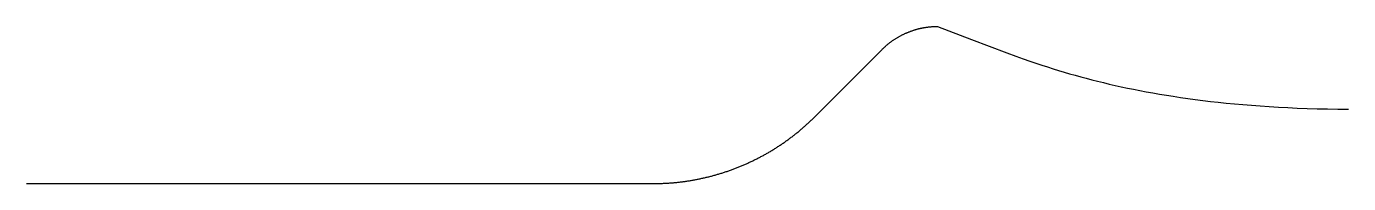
# Model space of a CAD drawing. Header units: metres. Extents: x -109 to 49, y -25 to -6.
import ezdxf

# ---------------------------------------------------------------- set-up
doc = ezdxf.new("R2010")
doc.units = ezdxf.units.M

msp = doc.modelspace()

# ---------------------------------------------------------------- linework, layer by layer
at = {"layer": 'NOZZLE_CONTOUR'}
msp.add_lwpolyline([(-108.95, -25), (-33.95, -25), (-33.95, -25), (-33.84, -25), (-33.74, -25), (-33.63, -25), (-33.52, -25), (-33.41, -24.99), (-33.3, -24.99), (-33.2, -24.99), (-33.09, -24.99), (-32.98, -24.98), (-32.87, -24.98), (-32.77, -24.97), (-32.66, -24.97), (-32.55, -24.96), (-32.44, -24.96), (-32.34, -24.95), (-32.23, -24.95), (-32.12, -24.94), (-32.01, -24.93), (-31.9, -24.92), (-31.8, -24.91), (-31.69, -24.91), (-31.58, -24.9), (-31.48, -24.89), (-31.37, -24.88), (-31.26, -24.87), (-31.15, -24.86), (-31.05, -24.85), (-30.94, -24.83), (-30.83, -24.82), (-30.72, -24.81), (-30.62, -24.8), (-30.51, -24.78), (-30.4, -24.77), (-30.3, -24.75), (-30.19, -24.74), (-30.08, -24.72), (-29.98, -24.71), (-29.87, -24.69), (-29.76, -24.68), (-29.66, -24.66), (-29.55, -24.64), (-29.44, -24.63), (-29.34, -24.61), (-29.23, -24.59), (-29.13, -24.57), (-29.02, -24.55), (-28.91, -24.53), (-28.81, -24.51), (-28.7, -24.49), (-28.6, -24.47), (-28.49, -24.45), (-28.38, -24.43), (-28.28, -24.4), (-28.17, -24.38), (-28.07, -24.36), (-27.96, -24.34), (-27.86, -24.31), (-27.75, -24.29), (-27.65, -24.26), (-27.54, -24.24), (-27.44, -24.21), (-27.33, -24.19), (-27.23, -24.16), (-27.12, -24.13), (-27.02, -24.11), (-26.92, -24.08), (-26.81, -24.05), (-26.71, -24.02), (-26.6, -23.99), (-26.5, -23.96), (-26.4, -23.93), (-26.29, -23.9), (-26.19, -23.87), (-26.09, -23.84), (-25.98, -23.81), (-25.88, -23.78), (-25.78, -23.75), (-25.67, -23.72), (-25.57, -23.68), (-25.47, -23.65), (-25.37, -23.62), (-25.26, -23.58), (-25.16, -23.55), (-25.06, -23.51), (-24.96, -23.48), (-24.86, -23.44), (-24.75, -23.41), (-24.65, -23.37), (-24.55, -23.33), (-24.45, -23.29), (-24.35, -23.26), (-24.25, -23.22), (-24.15, -23.18), (-24.05, -23.14), (-23.95, -23.1), (-23.85, -23.06), (-23.75, -23.02), (-23.65, -22.98), (-23.55, -22.94), (-23.45, -22.9), (-23.35, -22.86), (-23.25, -22.82), (-23.15, -22.77), (-23.05, -22.73), (-22.95, -22.69), (-22.85, -22.64), (-22.75, -22.6), (-22.66, -22.56), (-22.56, -22.51), (-22.46, -22.47), (-22.36, -22.42), (-22.26, -22.37), (-22.17, -22.33), (-22.07, -22.28), (-21.97, -22.23), (-21.88, -22.19), (-21.78, -22.14), (-21.68, -22.09), (-21.59, -22.04), (-21.49, -21.99), (-21.4, -21.94), (-21.3, -21.89), (-21.2, -21.84), (-21.11, -21.79), (-21.01, -21.74), (-20.92, -21.69), (-20.82, -21.64), (-20.73, -21.59), (-20.64, -21.54), (-20.54, -21.48), (-20.45, -21.43), (-20.35, -21.38), (-20.26, -21.32), (-20.17, -21.27), (-20.07, -21.21), (-19.98, -21.16), (-19.89, -21.1), (-19.8, -21.05), (-19.7, -20.99), (-19.61, -20.93), (-19.52, -20.88), (-19.43, -20.82), (-19.34, -20.76), (-19.25, -20.71), (-19.16, -20.65), (-19.07, -20.59), (-18.98, -20.53), (-18.89, -20.47), (-18.8, -20.41), (-18.71, -20.35), (-18.62, -20.29), (-18.53, -20.23), (-18.44, -20.17), (-18.35, -20.11), (-18.26, -20.05), (-18.17, -19.98), (-18.09, -19.92), (-18, -19.86), (-17.91, -19.8), (-17.82, -19.73), (-17.74, -19.67), (-17.65, -19.6), (-17.56, -19.54), (-17.48, -19.47), (-17.39, -19.41), (-17.31, -19.34), (-17.22, -19.28), (-17.14, -19.21), (-17.05, -19.14), (-16.97, -19.08), (-16.88, -19.01), (-16.8, -18.94), (-16.71, -18.88), (-16.63, -18.81), (-16.55, -18.74), (-16.46, -18.67), (-16.38, -18.6), (-16.3, -18.53), (-16.22, -18.46), (-16.14, -18.39), (-16.05, -18.32), (-15.97, -18.25), (-15.89, -18.18), (-15.81, -18.11), (-15.73, -18.04), (-15.65, -17.96), (-15.57, -17.89), (-15.49, -17.82), (-15.41, -17.75), (-15.33, -17.67), (-15.25, -17.6), (-15.17, -17.52), (-15.1, -17.45), (-15.02, -17.38), (-14.94, -17.3), (-14.86, -17.23), (-14.79, -17.15), (-14.71, -17.07), (-14.63, -17), (-14.63, -17), (-6.63, -9), (-6.63, -9), (-6.57, -8.93), (-6.5, -8.87), (-6.43, -8.8), (-6.36, -8.74), (-6.3, -8.68), (-6.23, -8.62), (-6.16, -8.56), (-6.1, -8.5), (-6.03, -8.44), (-5.96, -8.39), (-5.9, -8.33), (-5.83, -8.28), (-5.76, -8.23), (-5.69, -8.18), (-5.63, -8.13), (-5.56, -8.08), (-5.49, -8.03), (-5.43, -7.98), (-5.36, -7.93), (-5.29, -7.89), (-5.23, -7.84), (-5.16, -7.8), (-5.09, -7.75), (-5.02, -7.71), (-4.96, -7.67), (-4.89, -7.63), (-4.82, -7.59), (-4.76, -7.55), (-4.69, -7.51), (-4.62, -7.47), (-4.56, -7.43), (-4.49, -7.39), (-4.42, -7.36), (-4.35, -7.32), (-4.29, -7.29), (-4.22, -7.25), (-4.15, -7.22), (-4.09, -7.19), (-4.02, -7.15), (-3.95, -7.12), (-3.89, -7.09), (-3.82, -7.06), (-3.75, -7.03), (-3.68, -7), (-3.62, -6.98), (-3.55, -6.95), (-3.48, -6.92), (-3.42, -6.89), (-3.35, -6.87), (-3.28, -6.84), (-3.22, -6.82), (-3.15, -6.79), (-3.08, -6.77), (-3.01, -6.75), (-2.95, -6.73), (-2.88, -6.7), (-2.81, -6.68), (-2.75, -6.66), (-2.68, -6.64), (-2.61, -6.62), (-2.55, -6.6), (-2.48, -6.58), (-2.41, -6.57), (-2.34, -6.55), (-2.28, -6.53), (-2.21, -6.51), (-2.14, -6.5), (-2.08, -6.48), (-2.01, -6.47), (-1.94, -6.45), (-1.88, -6.44), (-1.81, -6.43), (-1.74, -6.41), (-1.67, -6.4), (-1.61, -6.39), (-1.54, -6.38), (-1.47, -6.37), (-1.41, -6.36), (-1.34, -6.35), (-1.27, -6.34), (-1.21, -6.33), (-1.14, -6.32), (-1.07, -6.31), (-1, -6.3), (-0.94, -6.3), (-0.87, -6.29), (-0.8, -6.28), (-0.74, -6.28), (-0.67, -6.27), (-0.6, -6.27), (-0.54, -6.27), (-0.47, -6.26), (-0.4, -6.26), (-0.33, -6.26), (-0.27, -6.25), (-0.2, -6.25), (-0.13, -6.25), (-0.07, -6.25), (0, -6.25), (0, -6.25), (4.06, -7.81), (8.3, -9.4), (9.36, -9.79), (10.24, -10.1), (11.03, -10.38), (11.77, -10.63), (12.47, -10.86), (13.16, -11.08), (13.83, -11.3), (14.49, -11.5), (15.15, -11.7), (15.81, -11.89), (16.47, -12.08), (17.13, -12.26), (17.8, -12.44), (18.47, -12.61), (19.16, -12.79), (19.85, -12.95), (20.55, -13.12), (21.26, -13.28), (21.98, -13.44), (22.71, -13.6), (23.45, -13.75), (24.21, -13.9), (24.98, -14.04), (25.77, -14.18), (26.57, -14.32), (27.38, -14.46), (28.21, -14.59), (29.06, -14.72), (29.93, -14.84), (30.81, -14.96), (31.72, -15.08), (32.64, -15.19), (33.58, -15.29), (34.54, -15.39), (35.52, -15.49), (36.52, -15.58), (37.55, -15.66), (38.6, -15.74), (39.67, -15.82), (40.77, -15.88), (41.89, -15.94), (43.03, -15.99), (44.2, -16.04), (45.4, -16.07), (46.63, -16.1), (47.88, -16.12), (49.17, -16.13)], dxfattribs=at)

doc.saveas('drawing.dxf')
